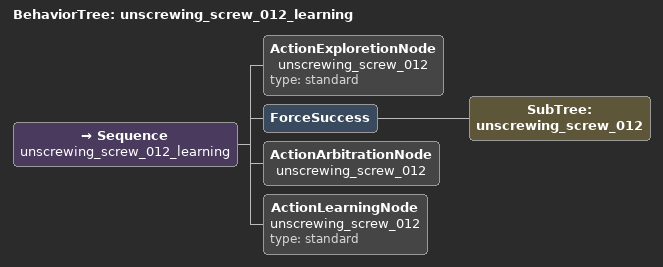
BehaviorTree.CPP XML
<?xml version="1.0"?>
<root BTCPP_format="4">
  <BehaviorTree ID="unscrewing_screw_012_learning">
    <Sequence name="unscrewing_screw_012_learning">

      <ActionExploretionNode name="unscrewing_screw_012" type="standard"/>
      <ForceSuccess>
        <SubTree ID='unscrewing_screw_012'/>
      </ForceSuccess>
      <ActionArbitrationNode name="unscrewing_screw_012"/>
      <ActionLearningNode    name="unscrewing_screw_012" type="standard"/>

    </Sequence>
  </BehaviorTree>
</root>
